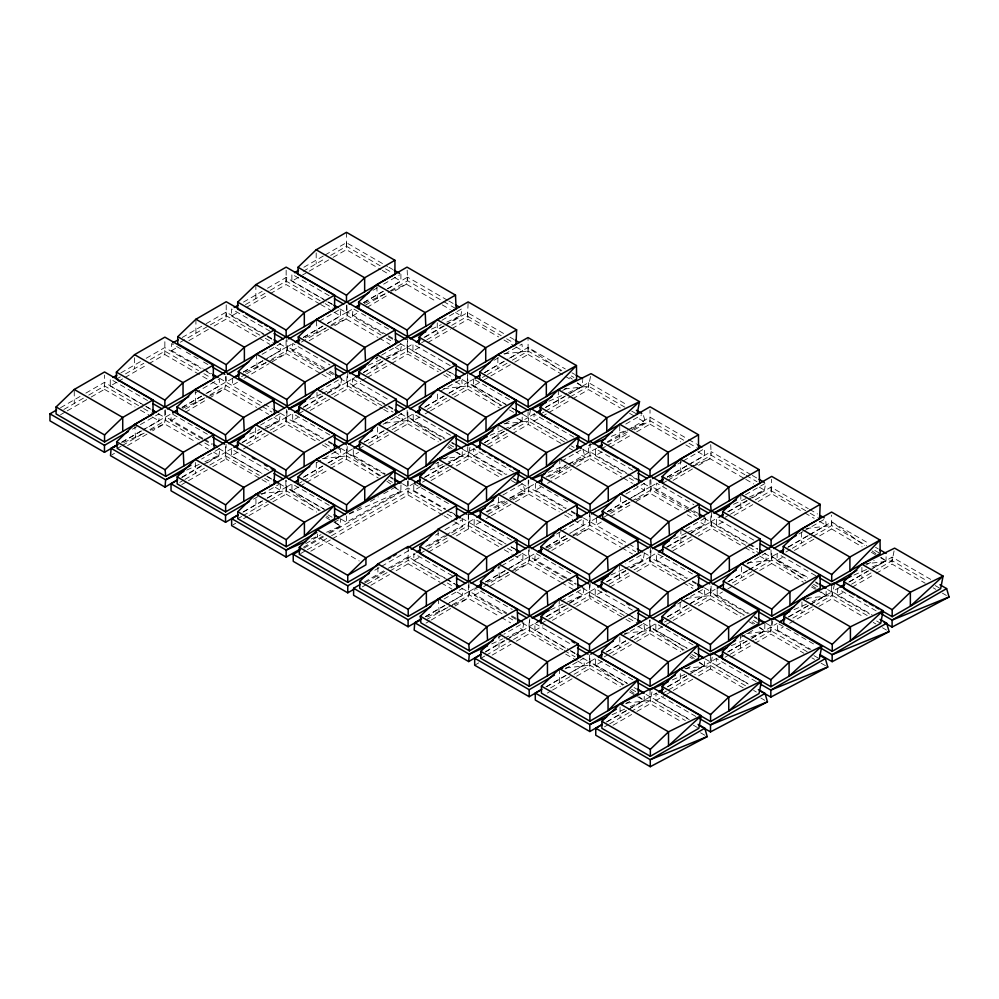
<?xml version="1.0" encoding="UTF-8"?>
<svg xmlns="http://www.w3.org/2000/svg" width="999" height="999" viewBox="0 0 999 999"><rect width="100%" height="100%" fill="white"/><g stroke="black" fill="none" stroke-linecap="round" stroke-linejoin="round"><path stroke-width="0.75" stroke-dasharray="5 3.75" d="M328.596 532.904L340.534 526.098L340.671 518.618M341.159 519.193L346.478 522.265L400.849 491.271L400.999 483.791M446.266 464.922L462.187 455.856L462.337 448.376M506.218 430.319L522.127 421.253L522.277 413.773M570.516 393.231L582.454 386.426L582.567 380.432M628.259 709.602L644.18 700.536L644.33 693.056M688.498 674.824L704.42 665.759L704.532 659.765M751.473 638.486L764.735 630.931L764.884 623.451M810.152 604.582L826.073 595.516L826.223 588.036M870.104 569.979L886.013 560.914L886.138 554.92M209.827 465.034L225.624 455.919L226.111 444.443M270.142 430.207L285.951 421.091L286.438 409.615M331.481 394.805L347.277 385.676L347.827 372.764M392.744 359.428L407.23 351.061L407.829 336.725M451.748 325.362L467.544 316.246L468.156 301.898M513.474 639.472L529.27 630.344L529.757 618.881M573.713 604.695L589.51 595.579L590.059 582.667M634.028 569.867L649.837 560.751L650.436 546.403M695.366 534.465L711.163 525.337L711.775 511.001M755.306 499.85L771.116 490.734L771.59 479.258M202.747 439.26L170.829 420.829L171.316 414.96M225.836 446.428L225.349 452.31L231.93 448.426M232.779 378.072L232.168 385.414L237.425 382.317M280.045 413.062L286.688 416.895L287.175 411.026M333.329 374.613L292.108 350.811L292.719 343.469L329.945 364.96M339.985 378.446L346.628 382.292L347.24 374.95M383.017 333.641L352.435 315.984L353.034 308.641L390.272 330.132M400.299 343.619L406.955 347.465L407.555 340.122M515.621 619.118L474.4 595.317L475 587.974L512.237 609.465M522.265 622.951L528.921 626.798L529.52 619.455M565.297 578.146L534.715 560.489L535.327 553.146L572.552 574.637M589.847 584.627L589.235 591.97L597.127 587.312M596.653 517.732L596.053 525.074L601.311 521.977M643.93 552.722L650.574 556.555L651.173 549.213M689.235 509.665L655.993 490.472L656.605 483.129L693.83 504.62M703.87 518.106L710.514 521.953L711.126 514.61M202.872 438.336L165.634 416.833L164.423 423.826L152.585 430.819M324.525 368.094L287.3 346.603L286.089 353.596L270.304 362.912M387.125 335.027L347.24 311.988L346.029 318.981L330.244 328.296M447.452 300.2L407.555 277.16L406.343 284.153L390.572 293.469M506.518 612.774L469.293 591.271L468.069 598.264L454.92 606.031M566.758 577.996L529.52 556.493L528.309 563.486L515.159 571.253M688.411 507.754L651.173 486.263L649.962 493.256L634.19 502.572M751.011 474.687L711.126 451.648L709.914 458.641L698.076 465.634M705.706 517.732L704.482 524.725L688.711 534.04M469.967 447.277L468.356 455.681L449.925 466.321M530.457 409.877L528.296 421.066L513.811 429.433M590.509 376.448L588.623 386.238L571.503 396.128M651.96 691.957L650.349 700.349L631.917 711.001M712.2 657.18L710.589 665.571L694.78 674.7M772.789 620.953L770.903 630.744L755.107 639.872M834.402 584.14L832.242 595.342L816.445 604.457M894.068 550.936L892.182 560.726L876.385 569.855M111.826 454.882L114.46 453.334M127.61 445.566L147.328 433.916M170.829 420.829L177.41 416.945M185.302 412.287L207.655 399.101M208.966 398.314L224.75 388.998L225.961 382.005L206.019 393.519M244.006 378.434L268.993 363.686M292.108 350.811L298.689 346.928M309.203 340.721L328.933 329.071M352.435 315.984L359.003 312.1M366.895 307.442L389.248 294.255M182.13 477.047L201.848 465.397M203.172 464.622L218.943 455.307L220.155 448.314L201.536 459.065M242.445 442.22L262.175 430.569M263.486 429.795L279.27 420.479L280.482 413.486L260.539 425M286.688 416.895L293.269 413.012M303.783 406.805L322.19 395.941M327.447 392.832L340.609 385.065L341.82 378.072L319.205 391.121M346.628 382.292L354.52 377.634M363.723 372.202L383.454 360.552M384.765 359.777L400.549 350.462L401.76 343.469L379.158 356.518M406.955 347.465L413.524 343.581M424.051 337.375L443.768 325.724M445.092 324.95L460.864 315.634L462.075 308.641L439.473 321.69M425.999 623.114L429.945 620.779M431.256 620.004L453.608 606.805M474.4 595.317L482.28 590.659M490.172 586.001L513.848 572.027M534.715 560.489L541.296 556.605M551.81 550.399L570.217 539.535M576.798 535.651L588.636 528.658L589.847 521.665L569.892 533.191M610.514 516.545L632.866 503.346M655.993 490.472L663.885 485.814M673.089 480.382L692.819 468.731M485.776 651.485L504.183 640.609M509.44 637.512L522.602 629.745L523.813 622.752L503.858 634.265M528.921 626.798L536.813 622.14M546.016 616.708L564.423 605.831M569.68 602.734L582.829 594.967L584.04 587.974L561.438 601.023M606.331 581.88L628.683 568.681M630.007 567.907L643.156 560.139L644.367 553.146L625.749 563.898M650.574 556.555L657.142 552.672M666.358 547.24L687.399 534.827M710.514 521.953L718.406 517.295M727.609 511.863L747.339 500.212M748.651 499.438L764.435 490.122L765.646 483.129L743.031 496.178M60.589 407.692L80.532 396.178M85.852 393.107L104.47 382.367L144.368 405.394M120.904 372.877L140.859 361.351M146.179 358.279L164.798 347.54L200.699 368.269M182.243 337.462L204.857 324.413M206.181 323.639L226.124 312.125L266.021 335.152M243.519 302.085L262.138 291.333M267.457 288.261L286.076 277.522L323.301 299.013M303.846 267.257L323.788 255.744M325.112 254.97L346.391 242.695L387.612 266.496M63.874 409.453L83.479 398.139M88.749 395.092L104.545 385.964L142.245 407.729M116.408 379.121L120.305 376.873M125.499 373.876L143.806 363.311M150.387 359.503L164.872 351.149L198.526 370.579M180.344 342.207L209.091 325.612M210.402 324.85L226.211 315.734L259.865 335.164M245.479 304.608L269.031 291.009M270.342 290.247L286.151 281.119L323.838 302.884M303.197 271.278L325.399 258.466M330.669 255.419L346.478 246.303L380.132 265.722M60.589 414.697L65.909 411.625M67.233 410.851L89.848 397.802M91.171 397.04L104.47 389.36L104.545 375.087M147.502 400.512L110.277 379.008L110.277 386.014L116.92 382.167M118.257 381.406L123.564 378.334M124.9 377.56L147.502 364.51M148.839 363.748L164.798 354.533L164.872 340.259M180.919 348.976L171.603 343.606L171.603 350.599L176.923 347.527M188.898 340.622L208.841 329.096M214.161 326.024L226.124 319.118L258.042 337.55M270.117 331.256L231.556 308.991L231.556 315.984L238.199 312.15M246.179 307.542L268.781 294.493M270.117 293.718L286.076 284.515L319.318 303.708M329.108 295.667L291.87 274.163L291.87 281.169L301.186 275.786M302.51 275.025L307.829 271.953M309.153 271.179L331.768 258.129M333.092 257.367L346.391 249.688L380.969 269.643M132.392 429.195L139.048 425.362M140.372 424.587L158.991 413.836L158.991 420.829L143.032 430.045M195.379 392.832L219.318 379.008L219.318 386.014L203.359 395.217M262.038 354.345L280.644 343.606L280.644 350.599L264.685 359.815M319.318 321.278L340.597 308.991L340.597 315.984L327.297 323.664M372.989 290.284L378.309 287.225M383.628 284.153L399.588 274.937M121.753 442.17L141.696 430.656M143.032 429.882L165.634 416.833M182.08 407.342L204.683 394.293M243.406 371.928L266.021 358.878M267.345 358.117L287.3 346.603M303.359 337.325L325.961 324.275M327.285 323.501L347.24 311.988M363.673 302.497L386.288 289.448M387.612 288.674L407.555 277.16M121.753 442.332L141.708 430.819M158.142 413.648L164.798 417.482L171.441 413.648M182.08 407.505L202.023 395.991M232.779 378.234L226.124 382.08L226.124 376.473M243.419 372.09L263.361 360.577M279.42 343.631L286.076 347.465L294.043 342.857M303.359 337.487L325.961 324.438M339.747 308.803L346.391 312.637L353.047 308.803M363.673 302.66L386.288 289.61M387.612 288.836L400.911 281.169L400.911 274.163M117.258 448.426L121.154 446.178M122.452 445.429L144.643 432.604M149.912 429.57L165.722 420.442L199.375 439.872M185.364 409.103L204.97 397.777M210.24 394.742L226.036 385.614L261.039 405.819M241.508 376.685L245.404 374.438M246.703 373.688L266.308 362.375M271.566 359.328L287.375 350.199L321.029 369.63M301.448 342.083L326.248 327.759M331.518 324.725L347.315 315.597L380.969 335.027M365.671 305.007L385.252 293.694M390.522 290.659L407.642 280.769L456.106 308.753M375.162 358.816L377.822 357.28M181.668 477.647L201.611 466.121M206.93 463.049L225.549 452.31L226.149 458.953L260.727 478.908M241.983 442.819L261.938 431.293M267.245 428.234L285.864 417.482L323.102 438.973M303.321 407.405L325.924 394.355M327.26 393.581L347.202 382.068L387.1 405.094M387.2 405.894L352.622 385.939L352.622 378.933L355.282 377.397M363.261 372.802L384.54 360.514M385.864 359.74L407.142 347.465L444.38 368.956M424.912 337.2L444.867 325.686M446.191 324.912L467.47 312.637L504.707 334.128M179.758 482.392L183.654 480.144M184.952 479.395L204.558 468.081M246.566 443.818L264.872 433.254M298.813 413.661L330.157 395.554M366.546 374.55L387.475 362.475M421.678 342.719L425.574 340.472M426.873 339.722L446.478 328.409M181.781 484.565L187.163 481.468M188.499 480.681L207.33 469.817M212.712 466.708L226.149 458.953M268.581 470.454L231.343 448.951L231.343 455.956L238.074 452.072M243.444 448.963L247.477 446.64M248.826 445.866L271.678 432.667M273.027 431.893L286.476 424.125L317.058 441.783M329.92 435.04L292.682 413.549L292.682 420.542L298.064 417.432M310.165 410.452L333.017 397.252M334.365 396.478L347.814 388.711L382.38 408.678M352.622 385.939L360.689 381.281M362.038 380.494L366.071 378.171M367.42 377.397L390.272 364.198M391.62 363.424L407.754 354.108L438.336 371.765M450.187 365.609L412.949 344.106L412.949 351.111L419.667 347.227M427.734 342.57L450.599 329.37M451.935 328.596L468.069 319.28L498.663 336.938M253.471 499.138L260.115 495.304M261.451 494.53L278.733 484.552M316.458 462.774L340.384 448.951L340.996 455.606L327.547 463.361M383.104 424.288L401.723 413.549L402.335 420.192L388.886 427.959M440.384 391.221L460.339 379.707M494.068 360.239L499.388 357.167M504.707 354.096L521.99 344.106L522.589 350.761L509.153 358.516M243.606 511.7L262.225 500.961M267.545 497.889L286.151 487.137L324.725 509.403M303.921 476.873L322.54 466.133M327.859 463.061L346.478 452.31L385.04 474.575M363.936 442.232L407.817 416.895L445.042 438.399M425.199 406.855L443.818 396.103M449.138 393.044L467.757 382.292L506.318 404.558M484.19 372.802L508.129 358.978M509.465 358.216L528.071 347.465L565.309 368.956M243.019 512.162L265.884 498.963M267.233 498.189L280.669 490.434L280.07 483.778M279.221 483.591L285.864 487.425L292.595 483.553M303.346 477.335L326.198 464.135M340.559 448.176L347.202 452.023L352.585 448.913M364.685 441.92L387.537 428.733M400.499 413.574L407.142 417.407L413.873 413.524M424.625 407.317L447.477 394.118M448.826 393.344L462.275 385.589L461.788 380.269M462.15 379.508L467.47 382.58L472.852 379.483M484.952 372.49L507.804 359.29M237.774 518.718L241.671 516.471M242.969 515.721L269.118 500.624M270.429 499.862L286.238 490.746L321.241 510.951M298.089 483.891L301.985 481.643M303.284 480.894L325.487 468.081M330.756 465.034L346.553 455.919L381.556 476.123M359.428 448.489L363.324 446.241M368.519 443.244L390.771 430.394M392.095 429.632L407.892 420.504L441.546 439.935M427.16 409.378L446.765 398.064M452.035 395.017L467.832 385.901L502.834 406.106M482.292 377.547L486.188 375.299M487.487 374.55L507.08 363.236M512.35 360.189L528.159 351.074L561.813 370.504M232.967 524.837L235.627 523.301M243.606 518.693L247.59 516.396M248.926 515.621L271.528 502.572M272.852 501.81L286.151 494.13L286.151 487.137L319.031 510.689M329.195 505.282L291.958 483.791L291.958 490.784L298.601 486.938M299.937 486.176L305.257 483.104M306.581 482.342L329.195 469.28M330.519 468.519L346.478 459.303L346.478 452.31L379.358 475.861M353.296 449.775L353.296 455.369L358.616 452.297M369.243 446.153L389.198 434.64M394.518 431.568L407.817 423.888L407.817 416.895L440.684 440.459M450.474 435.264L413.236 413.773L413.236 420.766L419.88 416.92M425.199 413.848L429.195 411.551M430.519 410.776L453.134 397.727M454.458 396.965L467.757 389.285L467.757 382.292L500.636 405.844M473.551 378.946L473.551 385.939L482.867 380.557M484.19 379.795L489.51 376.723M490.846 375.961L513.449 362.899M514.785 362.137L528.071 354.458L528.071 347.465L560.951 371.016M334.028 522.452L339.348 519.38M361.101 506.818L346.478 515.259L346.478 522.265M370.417 501.448L378.396 496.84M383.716 493.768L395.679 486.863M435.739 463.736L438.399 462.2M443.718 459.128L449.038 456.056M504.994 423.751L510.314 420.679M562.649 390.459L566.645 388.149M305.781 543.606L317.47 536.863L359.203 560.951M424.4 477.41L444.343 465.884M445.666 465.122L468.281 452.072L506.843 474.338M484.34 442.794L504.283 431.281M509.602 428.209L528.221 417.457L528.221 424.45L561.326 443.568M545.991 407.205L565.933 395.691M567.27 394.917L588.548 382.629L627.11 404.895M304.046 548.101L324.313 536.401M329.72 533.291L408.079 488.036L445.317 509.54M422.49 482.155L448.601 467.082M487.624 444.555L507.23 433.229M540.159 414.223L544.055 411.975M545.354 411.226L570.192 396.89M300.637 553.571L306.006 550.474M307.355 549.7L330.182 536.513M331.531 535.739L408.079 491.545L441.733 510.976M413.761 484.94L413.761 490.546L423.064 485.164M431.044 480.556L450.986 469.043M456.306 465.971L468.281 459.065L501.386 478.171M513.598 471.965L473.701 448.938L473.701 455.931L480.344 452.097M488.324 447.49L510.939 434.44M512.262 433.666L528.221 424.45M573.913 437.137L534.028 414.11L534.028 421.103L540.671 417.27M541.995 416.496L547.315 413.424M548.651 412.662L571.253 399.612M572.589 398.838L588.548 389.635L620.329 407.979M310.801 551.198L331.069 539.497M332.417 538.723L408.079 495.042L442.657 514.997M502.847 495.067L522.802 483.541L525.224 491.945L485.901 512.712M561.463 461.226L581.418 449.7M596.678 448.289L588.548 452.584L588.548 445.591L591.208 444.056M625.774 424.088L641.733 414.885M374.775 570.217L380.182 567.107M381.531 566.321L409.902 549.937M435.576 535.127L438.286 533.566M445.042 529.657L462.599 519.517L462.599 526.51L427.472 546.79M364.235 582.13L386.838 569.08M388.174 568.319L408.116 556.805L445.354 578.296M425.799 546.59L444.418 535.839M445.754 535.077L475.062 518.431M486.126 511.763L504.745 501.011M510.064 497.939L528.683 487.2L565.909 508.691M546.128 477.122L590.009 451.785L627.247 473.276M607.404 441.745L626.023 430.994M627.347 430.232L649.949 417.182L687.187 438.673M365.322 582.679L385.589 570.978M390.996 567.857L415.309 553.821M362.337 586.888L366.233 584.64M367.52 583.891L388.449 571.815M389.76 571.053L408.204 560.402L441.858 579.832M419.967 553.608L451.311 535.514M452.634 534.752L468.431 525.624L502.085 545.054M488.086 514.285L507.692 502.972M512.949 499.925L528.758 490.809L566.445 512.562M550.711 478.121L570.342 466.795M571.653 466.034L590.097 455.394L623.751 474.825M601.573 448.763L605.469 446.516M606.768 445.766L628.97 432.954M634.228 429.907L650.037 420.779L683.691 440.209M370.891 585.289L389.498 574.537M396.153 570.704L408.116 563.798L408.204 546.416M452.397 575.761L413.836 553.496L413.836 560.501L420.479 556.655M428.459 552.047L451.073 538.998M456.393 535.926L468.356 529.02L498.938 546.678M511.388 540.172L474.163 518.668L474.163 525.674L480.806 521.828M486.126 518.756L490.109 516.458M491.446 515.684L514.048 502.634M515.384 501.873L528.683 494.193L528.758 479.92M535.489 483.266L535.489 490.259L540.809 487.187M547.464 483.354L571.391 469.53M576.71 466.458L590.009 458.778L590.097 442.957M632.667 470.154L595.429 448.651L595.429 455.644L602.085 451.81M610.064 447.202L631.343 434.915M636.663 431.855L649.949 424.175L650.037 409.902M444.018 599.025L462.637 588.274L462.637 595.267L446.678 604.482M497.614 568.081L500.274 566.558M501.598 565.784L522.877 553.496L522.877 560.501L506.918 569.705M556.605 534.028L560.589 531.73M561.925 530.956L583.204 518.668L583.204 525.674L569.905 533.341M625.911 494.006L644.53 483.266L644.53 490.259L628.571 499.475M677.884 464.011L681.867 461.7M683.204 460.939L704.482 448.651L704.482 455.644L691.183 463.324M425.399 616.608L448.014 603.558M449.338 602.784L469.293 591.271M485.639 581.83L508.241 568.781M509.577 568.006L529.52 556.493M545.966 547.002L568.568 533.953M607.292 511.588L629.907 498.538M631.231 497.777L651.173 486.263M667.245 476.985L687.187 465.472M688.511 464.697L711.126 451.648M425.412 616.77L445.354 605.257M461.713 588.136L468.356 591.97L475 588.136M485.639 581.992L505.594 570.479M522.027 553.309L528.683 557.142L535.327 553.309M545.966 547.165L568.568 534.115M596.665 517.894L590.009 521.74L590.009 514.735M607.305 511.75L627.247 500.237M643.306 483.291L649.949 487.125L657.929 482.517M667.245 477.147L689.847 464.098M426.098 619.867L450.924 605.519M452.247 604.77L469.368 594.88L503.021 614.31M483.741 586.588L508.528 572.265M513.798 569.23L529.607 560.102L563.261 579.532M547.952 549.512L567.532 538.199M572.802 535.164L589.922 525.274L623.576 544.705M604.095 517.095L609.29 514.098M610.589 513.349L630.182 502.035M631.505 501.273L651.261 489.86L684.914 509.29M662.737 483.241L666.633 480.994M667.931 480.244L694.08 465.147M695.404 464.385L711.201 455.257L744.854 474.687M498.538 637.337L502.534 635.039M685.751 529.245L704.37 518.506M485.314 652.072L505.257 640.559M506.593 639.797L529.195 626.748L569.093 649.775M565.496 648.101L534.915 630.444L534.915 623.438L537.574 621.902M546.878 616.533L568.156 604.245M569.48 603.483L589.435 591.97L590.034 598.613L624.612 618.568M607.205 581.705L625.811 570.953M631.131 567.894L649.75 557.142L686.987 578.633M667.207 547.065L688.486 534.777M689.809 534.015L711.088 521.728L748.326 543.231M728.483 511.688L747.09 500.936M752.409 497.864L771.028 487.125L808.266 508.616M480.806 658.329L484.702 656.081M486.001 655.332L512.15 640.234M541.046 623.551L568.443 607.742M609.153 584.228L628.758 572.914M671.79 548.064L694.043 535.214M725.249 517.207L729.133 514.96M730.431 514.21L750.037 502.897M474.675 665.222L478.708 662.886M492.157 655.119L510.976 644.255M516.358 641.146L529.807 633.391L560.389 651.048M534.915 630.444L542.981 625.786M552.385 620.342L575.249 607.155M576.585 606.381L590.034 598.613M632.467 610.114L595.229 588.623L595.229 595.616L601.96 591.733M610.027 587.075L631.53 574.65M636.912 571.553L650.361 563.786L682.28 582.205M692.469 573.938L656.568 553.209L656.568 560.202L663.286 556.318M672.702 550.886L692.869 539.248M698.251 536.138L711.688 528.371L743.606 546.803M753.745 540.097L716.508 518.593L716.508 525.599L724.575 520.941M733.99 515.496L752.809 504.632M758.191 501.523L771.64 493.768L803.546 512.187M565.097 668.968L583.716 658.216L584.328 664.859L568.181 674.175M622.677 635.726L643.955 623.438L644.555 630.094L631.118 637.849M677.684 603.97L681.668 601.673M682.991 600.899L704.27 588.623L704.882 595.267L688.748 604.582M746.99 563.948L765.609 553.209L766.221 559.852L748.738 569.942M798.95 533.953L802.946 531.655M804.27 530.881L824.225 519.368M545.929 686.912L569.855 673.089M571.191 672.327L589.81 661.575L627.035 683.066M606.156 652.135L628.758 639.085M630.094 638.311L650.037 626.798L687.275 648.289M667.807 616.533L689.085 604.258M690.421 603.483L710.364 591.97L747.602 613.461M727.809 581.893L747.764 570.379M749.088 569.605L771.703 556.555L808.928 578.059M787.761 547.29L807.704 535.764M809.04 535.002L831.643 521.953L868.88 543.444M546.678 686.6L566.845 674.962M582.779 658.079L589.435 661.912L596.153 658.029M606.905 651.823L625.736 640.958M643.106 623.251L649.75 627.085L656.48 623.214M667.232 616.995L687.399 605.357M704.445 587.837L711.088 591.683L715.122 589.348M728.571 581.593L747.389 570.716M764.385 553.234L771.028 557.067L777.759 553.184M788.511 546.977L808.678 535.339M810.027 534.552L826.161 525.249L825.549 518.593M550.511 687.911L572.764 675.062M574.075 674.3L589.885 665.184L624.887 685.389M604.258 656.88L608.154 654.632M609.44 653.883L633.004 640.284M634.315 639.522L650.124 630.406L685.127 650.611M664.572 622.052L668.468 619.805M669.767 619.055L689.372 607.742M694.642 604.695L710.439 595.579L745.441 615.784M732.404 582.904L752.022 571.565M753.346 570.804L771.777 560.164L805.431 579.595M785.851 552.035L791.046 549.038M792.344 548.289L811.962 536.962M813.286 536.201L831.717 525.561L866.72 545.766M547.252 693.131L551.236 690.833M552.572 690.059L575.174 677.01M576.51 676.248L589.81 668.568L589.81 661.575L622.677 685.127M632.754 679.77L595.516 658.279L595.516 665.272L602.172 661.425M612.812 655.294L631.418 644.542M636.738 641.47L650.037 633.791L650.037 626.798L682.916 650.349M693.081 644.942L655.844 623.451L655.844 630.444L665.147 625.062M666.483 624.3L671.803 621.228M673.126 620.466L691.745 609.715M698.388 605.869L710.364 598.963L710.364 591.97L743.244 615.521M717.182 589.435L717.182 595.029L722.502 591.957M727.809 588.886L733.129 585.814M734.465 585.052L754.407 573.538M759.727 570.466L771.703 563.548L771.703 556.555L805.843 581.018M815.684 575.686L777.122 553.434L777.122 560.427L783.765 556.58M794.405 550.437L814.347 538.923M819.667 535.851L831.643 528.946L831.643 521.953L864.522 545.504M625.711 703.796L629.695 701.498M685.938 669.018L691.258 665.946M740.946 637.262L752.921 630.357M806.268 599.55L808.928 598.014M866.22 564.947L874.187 560.339M606.393 722.077L628.995 709.028M630.319 708.254L650.274 696.74L688.835 719.005M667.956 686.538L686.575 675.786M691.895 672.714L710.501 661.962L710.501 668.955L743.618 688.074M728.271 651.71L746.89 640.958M752.21 637.886L770.828 627.135L809.39 649.4M788.286 617.07L809.552 604.782M810.888 604.008L832.167 591.733L872.052 614.76M849.55 581.693L868.168 570.941M873.488 567.869L892.107 557.117L930.668 579.383M604.482 726.835L608.379 724.587M609.677 723.838L630.594 711.75M662.125 693.556L667.32 690.559M668.618 689.809L689.51 677.734M725.037 657.23L728.933 654.982M730.232 654.233L753.783 640.634M792.869 618.069L815.122 605.219M851.51 584.215L871.116 572.889M613.036 725.237L631.655 714.485M636.975 711.413L650.274 703.733L682.055 722.09M695.878 716.47L655.981 693.443L655.981 700.436L665.297 695.067M666.62 694.293L671.94 691.221M673.276 690.459L693.219 678.945M698.538 675.873L710.501 668.955M756.206 681.655L716.308 658.616L716.308 665.609L722.951 661.775M730.931 657.167L753.546 644.118M754.869 643.344L770.828 634.14L803.933 653.246M813.548 643.93L777.647 623.201L777.647 630.207L782.966 627.135M789.61 623.289L813.548 609.477M818.868 606.405L832.167 598.726L863.948 617.07M876.148 610.864L837.587 588.598L837.587 595.591L844.23 591.758M852.209 587.15L874.824 574.1M876.148 573.326L892.107 564.11L925.211 583.229M534.702 413.636L528.071 417.407L528.071 411.813M545.317 407.592L565.209 396.253M462.437 449.163L467.757 452.235L474.388 448.464M485.002 442.42L504.895 431.081M402.497 483.778L407.817 486.85L413.111 483.828M425.05 477.023L444.942 465.684M303.396 547.265L323.289 535.926M827.647 589.597L831.643 591.895L839.597 587.362M848.875 582.08L868.768 570.741M766.383 623.438L771.703 626.51L776.997 623.488M788.935 616.683L808.828 605.344M716.995 658.141L710.364 661.925L710.364 656.318M727.609 652.097L750.149 639.248M646.053 694.442L650.037 696.74L656.668 692.969M667.282 686.925L687.175 675.586M607.042 721.703L626.935 710.364M607.529 442.557L630.569 430.382M631.93 429.67L645.491 422.502L643.069 414.11M521.578 483.566L528.221 487.412L536.351 483.116M548.563 476.673L567.544 466.645M572.964 463.773L585.164 457.33L582.742 448.938M364.26 303.484L389.51 291.895M390.921 291.246L406.343 284.153L436.938 301.81M305.344 337.662L329.195 326.71M330.594 326.074L346.029 318.981L377.934 337.412M245.404 372.277L286.089 353.596L320.654 373.551M182.667 408.329L207.917 396.74M209.315 396.091L224.75 388.998L256.668 407.43M123.739 442.52L144.78 432.854M150.399 430.269L164.423 423.826L196.341 442.257M431.406 329.171L441.233 324.65M446.84 322.078L460.864 315.634L455.544 312.562M368.281 365.284L380.906 359.478M386.513 356.905L400.549 350.462L395.229 347.39M309.74 399.238L320.966 394.093M322.365 393.444L340.609 385.065L335.289 381.993M249.812 434.016L259.628 429.495M265.235 426.923L279.27 420.479L273.951 417.407M186.676 470.129L199.3 464.323M204.92 461.75L218.943 455.307L213.624 452.235M669.23 477.335L691.67 467.02M693.081 466.371L709.914 458.641L744.48 478.608M609.29 511.938L630.332 502.272M635.938 499.7L649.962 493.256L681.88 511.675M546.54 547.989L567.594 538.324M573.201 535.751L588.636 528.658L620.541 547.09M487.624 582.18L528.309 563.486L560.227 581.918M427.397 616.945L452.647 605.357M454.046 604.707L468.069 598.264L499.987 616.695M733.566 504.295L764.435 490.122L759.115 487.05M673.626 538.898L686.251 533.104M687.649 532.467L704.482 524.725L697.839 520.891M610.889 574.962L623.513 569.155M624.912 568.518L643.156 560.139L637.837 557.067M550.561 609.79L565.996 602.697M567.395 602.06L582.829 594.967L574.85 590.359M491.733 643.918L502.959 638.761M504.358 638.124L522.602 629.745L517.282 626.673M548.988 401.186L567.12 393.194M568.506 392.57L582.454 386.426L577.397 382.804M490.059 435.402L502.609 429.857M504.008 429.245L522.127 421.253L517.07 417.619M430.119 470.005L442.669 464.473M448.239 462.013L462.187 455.856L457.13 452.235M349.263 514.035L400.849 491.271L391.995 484.927M311.251 539.01L321.016 534.715M326.586 532.242L340.534 526.098L334.203 521.565M853.945 575.062L866.495 569.53M872.077 567.057L886.013 560.914L880.956 557.292M794.005 609.665L806.555 604.133M812.125 601.673L826.073 595.516L821.016 591.895M731.28 645.691L745.217 639.547M750.798 637.087L764.735 630.931L759.677 627.31M672.352 679.907L684.889 674.375M690.471 671.902L704.42 665.759L699.362 662.137M612.112 714.685L624.662 709.14M630.232 706.68L644.18 700.536L639.123 696.902M588.548 445.591L591.396 444.43M611.326 436.351L625.561 430.581M631.256 428.271L645.491 422.502L636.213 417.157M548.151 472.34L566.658 464.835M568.081 464.26L585.164 457.33L575.899 451.985M489.635 506.368L503.871 500.599M509.565 498.289L525.224 491.945L517.282 487.35M503.921 353.871L528.159 351.074L528.009 337.562M443.606 388.698L467.832 385.901L467.682 372.39M564.385 389.036L588.623 386.238L624.974 407.23M385.177 423.126L407.892 420.504L407.779 410.002M504.07 423.863L528.296 421.066L564.647 442.058M322.327 458.716L346.553 455.919L346.416 442.42M441.096 458.828L468.356 455.681L503.359 475.886M260.489 493.718L286.238 490.746L286.126 480.244M805.968 528.533L831.717 525.561L831.605 515.059M747.539 562.961L771.777 560.164L771.665 549.662M863.411 564.048L892.182 560.726L927.184 580.931M686.213 598.376L710.439 595.579L710.326 585.077M806.493 598.314L832.242 595.342L867.244 615.546M624.375 633.378L650.124 630.406L650.012 619.904M746.678 633.541L770.903 630.744L807.254 651.735M565.659 667.981L589.885 665.184L589.785 656.181M684.839 668.543L710.589 665.571L745.591 685.776M626.123 703.146L650.349 700.349L685.351 720.554M752.347 475.449L757.667 478.521M448.788 300.961L454.095 304.033M688.523 439.448L696.503 444.043M809.59 509.39L817.569 513.986M875.524 547.29L878.183 548.826M388.948 267.257L392.932 269.555M571.965 372.802L574.625 374.338M510.014 337.2L514.01 339.51M746.203 475.462L756.967 481.68M874.799 550.424L880.181 553.533M689.073 443.319L698.501 448.763M771.116 490.734L808.803 512.487M810.152 513.261L819.567 518.706M935.264 585.601L940.646 588.711M385.514 268.831L392.245 272.727M467.544 316.246L501.198 335.676M506.593 338.786L513.324 342.669M571.241 375.936L573.926 377.497M631.705 411.113L637.087 414.223M804.882 512.962L814.185 518.331M819.505 521.403L826.161 525.249M649.949 424.175L680.544 441.833M685.863 444.905L692.507 448.738M697.826 451.81L704.482 455.644M745.816 479.37L753.795 483.978M503.983 340.01L514.61 346.154M515.946 346.915L522.589 350.761M933.153 587.812L935.813 589.348M942.432 593.169L946.403 595.466M382.292 270.417L388.948 274.25M394.268 277.322L400.911 281.169M442.257 304.882L450.224 309.49M629.595 413.336L634.889 416.383M474.887 379.707L510.789 400.437M693.731 510.826L697.727 513.124M628.571 474.05L636.55 478.658M749.65 543.993L757.629 548.601M815.584 581.893L818.243 583.428M388.461 335.789L393.781 338.861M595.429 455.644L636.663 479.445M690.571 510.439L698.551 515.034M716.508 525.599L747.09 543.256M748.426 544.018L757.729 549.388M777.122 560.427L807.704 578.084M815.684 582.692L818.343 584.228M837.587 595.591L869.505 614.023M328.621 302.085L332.617 304.383M449.7 372.028L453.683 374.325M511.638 407.629L514.298 409.165M291.87 281.169L326.448 301.124M327.772 301.885L331.768 304.195M388.336 336.713L393.656 339.785M473.551 385.939L505.469 404.358M512.125 408.204L514.785 409.74M522.764 414.348L566.783 439.722M412.949 351.111L444.867 369.53M446.191 370.304L452.834 374.138M534.028 421.103L567.27 440.297M583.229 449.513L588.548 452.584M686.263 510.077L697.027 516.296M813.511 584.265L817.544 586.588M629.133 477.934L635.864 481.818M711.163 525.337L759.627 553.321M876.672 620.978L880.706 623.314M386.351 338.137L393.082 342.02M509.565 409.99L513.611 412.325M325.187 303.659L334.615 309.103M407.23 351.061L440.884 370.492M446.266 373.601L452.997 377.497M571.378 445.941L574.075 447.49M744.942 547.564L754.245 552.947M759.565 556.018L766.221 559.852M590.009 458.778L621.927 477.21M623.251 477.972L632.567 483.354M633.89 484.115L644.53 490.259M687.2 514.747L696.515 520.129M873.213 622.427L875.861 623.95M882.492 627.772L886.463 630.069M443.656 374.837L454.295 380.981M455.619 381.743L462.275 385.589M320.642 304.47L332.617 311.388M333.941 312.15L340.597 315.984M379.27 338.174L389.91 344.318M569.268 448.151L574.575 451.211M539.485 485.564L558.104 496.316M563.411 499.388L570.067 503.221M352.622 378.933L389.86 400.437M329.845 371.166L333.841 373.464M535.489 490.259L566.071 507.917M571.391 510.988L575.387 513.286M583.366 517.894L635.951 548.114M656.568 560.202L687.15 577.859M692.469 580.931L696.465 583.229M717.182 595.029L749.088 613.461M754.407 616.533L757.067 618.069M777.647 630.207L810.888 649.4M267.345 335.926L272.665 338.998M388.424 405.869L393.743 408.941M451.698 442.232L454.358 443.768M513.486 478.171L516.146 479.707M754.245 617.307L756.905 618.843M571.228 511.763L575.224 514.073M692.307 581.705L696.291 584.015M231.556 315.984L266.121 335.951M267.457 336.713L272.777 339.785M388.524 406.655L393.843 409.727M413.236 420.766L445.154 439.185M451.798 443.032L454.458 444.567M473.701 455.931L505.619 474.363M513.598 478.971L516.258 480.507M326.411 372.739L333.142 376.635M624.924 545.479L635.689 551.698M265.247 338.274L274.675 343.706M347.277 385.676L382.28 405.881M383.628 406.655L393.057 412.1M449.625 444.592L453.658 446.928M511.438 480.544L516.82 483.653M753.521 620.441L758.903 623.551M567.794 513.349L574.525 517.232M649.837 560.751L687.524 582.504M688.873 583.291L695.604 587.175M813.985 655.619L819.367 658.728M383.716 409.44L390.359 413.286M395.679 416.346L402.335 420.192M683.603 582.979L692.906 588.349M698.226 591.42L704.882 595.267M259.378 338.311L270.005 344.455M275.324 347.527L280.644 350.599M321.99 374.325L329.97 378.933M621.878 547.852L632.517 553.995M528.683 494.193L559.265 511.85M564.585 514.922L572.564 519.53M573.888 520.292L583.204 525.674M811.875 657.841L814.535 659.365M821.153 663.186L827.771 667.007M186.239 352.048L198.202 358.953M203.521 362.025L208.841 365.097M413.761 483.541L450.986 505.044M568.081 578.758L576.061 583.366M171.603 350.599L202.198 368.256M203.521 369.018L211.501 373.626M219.48 378.234L263.199 403.509M264.523 404.27L272.502 408.878M292.682 420.542L323.264 438.199M328.584 441.271L332.58 443.568M353.296 455.369L385.202 473.801M390.522 476.873L393.181 478.396M693.918 652.135L696.578 653.671M413.761 490.546L445.666 508.966M450.986 512.037L454.982 514.335M461.625 518.181L505.594 543.518M510.914 546.59L514.897 548.888M566.633 578.921L575.936 584.29M582.592 588.124L626.66 613.461M627.996 614.235L635.976 618.843M655.844 630.444L686.425 648.101M694.405 652.709L697.065 654.245M705.044 658.853L749.075 684.228M474.163 525.674L506.068 544.093M511.388 547.165L514.048 548.701M595.229 595.616L629.807 615.571M631.131 616.346L635.127 618.643M716.308 665.609L748.226 684.04M390.359 477.647L393.019 479.183M206.019 371.341L211.338 374.413M328.421 442.045L332.405 444.355M446.64 510.302L454.62 514.91M568.643 582.642L575.374 586.525M262.387 406.605L271.815 412.038M507.48 548.164L514.21 552.06M691.857 654.495L695.891 656.83M589.51 595.579L627.21 617.332M628.546 618.119L637.974 623.551M753.658 690.446L756.355 691.995M388.286 480.007L392.332 482.342M203.908 373.688L210.639 377.572M285.951 421.091L319.605 440.522M324.987 443.631L331.718 447.515M447.115 514.085L456.543 519.517M625.936 619.343L632.592 623.176M637.911 626.248L644.555 630.094M561.55 582.679L573.526 589.597M322.377 444.855L333.017 450.999M334.34 451.76L340.996 455.606M504.258 549.75L512.237 554.358M513.573 555.119L522.877 560.501M760.826 698.014L764.797 700.311M257.992 408.191L268.631 414.335M164.798 354.533L211.338 381.406M212.662 382.167L219.318 386.014M443.981 515.771L453.296 521.141M454.62 521.903L462.599 526.51M172.765 414.248L208.666 434.977M534.915 623.438L572.14 644.942M511.838 615.846L515.834 618.144M204.196 439.098L212.175 443.706M446.678 579.058L454.657 583.666M570.417 650.549L575.736 653.608M595.516 665.272L627.434 683.691M634.078 687.537L636.738 689.073M413.836 560.501L444.418 578.159M445.754 578.921L455.057 584.29M570.816 651.173L576.136 654.233M655.981 700.436L689.235 719.63M145.692 406.168L151.011 409.228M204.083 440.022L212.05 444.63M218.706 448.464L265.434 475.337M266.77 476.111L272.09 479.183M291.958 490.784L323.876 509.203M110.277 386.014L140.859 403.671M146.179 406.743L151.498 409.802M231.343 455.956L261.938 473.613M267.245 476.685L272.565 479.757M508.404 617.419L515.134 621.303M631.618 689.273L635.651 691.608M204.758 442.982L211.488 446.865M447.24 582.941L453.971 586.838M529.27 630.344L562.924 649.775M564.273 650.561L575.049 656.78M693.431 725.224L697.464 727.547M327.972 514.835L332.005 517.17M143.594 408.504L153.009 413.948M225.624 455.919L259.278 475.349M264.66 478.446L271.391 482.342M565.709 654.12L576.348 660.264M577.672 661.026L584.328 664.859M408.116 563.798L440.035 582.217M441.371 582.991L451.998 589.135M457.317 592.207L462.637 595.267M501.323 617.457L510.626 622.839M262.05 479.682L270.03 484.29M275.349 487.362L280.669 490.434M700.599 732.791L707.217 736.613M197.665 443.019L208.304 449.163M104.47 389.36L135.052 407.018M140.372 410.089L151.011 416.233M152.347 416.995L158.991 420.829M831.643 528.946L862.137 546.878M871.428 552.335L875.399 554.67M880.706 557.792L886.013 560.914M528.071 354.458L563.886 375.512M565.209 376.286L570.516 379.408M577.147 383.304L582.454 386.426M771.703 563.548L803.521 582.267M811.488 586.937L815.459 589.285M816.782 590.059L826.073 595.516M467.757 389.285L499.587 407.992M516.82 418.131L522.127 421.253M710.364 598.963L740.871 616.895M748.825 621.578L754.133 624.687M759.427 627.809L764.735 630.931M407.817 423.888L438.311 441.82M447.602 447.277L450.249 448.838M455.556 451.96L462.187 455.856M650.037 633.791L680.544 651.723M689.822 657.18L692.482 658.741M699.113 662.637L704.42 665.759M346.478 459.303L378.309 478.009M394.218 487.375L400.849 491.271M589.81 668.568L620.304 686.5M629.595 691.957L636.226 695.853M637.549 696.64L644.18 700.536M286.151 494.13L316.658 512.062M325.936 517.519L329.92 519.855M335.227 522.976L340.534 526.098M872.102 550.948L875.898 553.658M569.805 377.36L572.34 379.17M812.162 585.551L815.958 588.274M752.097 621.865L754.62 623.676M448.276 445.891L452.072 448.613M690.509 655.794L694.293 658.503M386.938 481.306L390.734 484.016M630.269 690.571L634.065 693.281M326.623 516.133L329.146 517.944M771.028 487.125L771.64 493.768M711.088 521.728L711.688 528.371M649.75 557.142L650.361 563.786M529.195 626.748L529.807 633.391M467.47 312.637L468.069 319.28M407.142 347.465L407.754 354.108M347.202 382.068L347.814 388.711M285.864 417.482L286.476 424.125M710.726 444.642L711.201 455.257M680.307 459.103L680.918 472.739M650.786 479.258L651.261 489.86M620.504 496.74L620.966 507.355M589.323 511.638L589.922 525.274M559.165 532.155L559.64 542.769M528.995 546.465L529.607 560.102M498.701 563.948L499.313 577.584M468.831 582.754L469.368 594.88M438.474 598.726L439.073 612.362M407.167 270.155L407.642 280.769M376.81 286.139L377.347 298.251M346.84 304.982L347.315 315.597M316.483 320.954L317.033 333.079M286.763 336.563L287.375 350.199M256.481 354.046L257.08 367.694M225.637 376.523L226.036 385.614M195.142 389.46L195.754 403.109M165.247 409.827L165.722 420.442M134.828 424.288L135.427 437.924M892.107 557.117L892.107 564.11M861.9 567.332L861.9 578.221M832.167 591.733L832.167 598.726M831.643 586.301L831.643 591.895M801.947 601.947L801.947 612.824M801.435 532.167L801.435 543.044M771.703 619.517L771.703 626.51M771.028 550.074L771.028 557.067M770.828 627.135L770.828 634.14M741.483 566.77L741.483 577.647M740.821 494.23L740.821 508.216M740.621 634.24L740.621 648.239M711.088 586.076L711.088 591.683M680.881 528.833L680.881 542.819M680.294 673.738L680.294 683.066M680.157 602.185L680.157 613.061M650.274 696.74L650.274 703.733M649.949 480.132L649.949 487.125M650.037 689.747L650.037 696.74M649.75 620.092L649.75 627.085M620.067 706.955L620.067 717.831M619.742 425.836L619.742 438.274M619.83 637.012L619.83 647.889M619.542 564.248L619.542 578.234M589.435 654.919L589.435 661.912M588.548 382.629L588.548 389.635M559.802 458.891L559.802 472.877M559.59 668.681L559.59 682.667M559.215 599.075L559.215 613.061M558.329 389.735L558.329 403.733M528.683 550.149L528.683 557.142M528.221 480.419L528.221 487.412M498.988 633.853L498.988 647.839M498.464 497.415L498.464 508.291M498.014 424.563L498.014 438.561M497.864 357.679L497.864 368.556M468.431 513.199L468.431 525.624M468.281 452.072L468.281 459.065M468.281 515.022L468.356 529.02M468.356 584.977L468.356 591.97M467.757 446.64L467.757 452.235M467.47 375.587L467.47 382.58M438.074 462.287L438.074 473.164M438.149 530.681L438.149 543.119M437.55 394.056L437.55 403.384M437.262 322.852L437.262 333.728M408.079 480.656L408.079 495.042M407.817 481.256L407.817 486.85M407.142 410.414L407.142 417.407M377.909 567.007L377.909 577.897M377.597 427.11L377.597 437.987M376.935 354.57L376.935 368.556M347.202 446.416L347.202 452.023M346.478 232.305L346.478 246.303M346.391 242.695L346.391 249.688M346.391 305.644L346.391 312.637M317.47 534.065L317.47 536.863M316.995 392.282L316.995 403.159M316.183 252.909L316.183 263.786M316.271 462.525L316.271 473.401M286.151 270.242L286.151 281.119M286.076 277.522L286.076 284.515M286.076 340.472L286.076 347.465M285.864 480.432L285.864 487.425M255.944 498.901L255.944 508.229M255.856 284.615L255.856 298.614M255.657 427.697L255.657 438.573M226.211 304.845L226.211 315.734M226.124 312.125L226.124 319.118M195.916 319.23L195.916 333.216M195.342 462.525L195.342 473.401M164.798 410.489L164.798 417.482M134.578 357.754L134.578 368.631M74.263 391.021L74.263 403.459"/><path stroke-width="1.5" d="M273.901 399.95L243.606 417.445L225.437 434.927L226.036 441.57L274.5 413.598L273.901 399.95L225.437 371.978L195.142 389.46L176.973 406.955L177.572 413.598L274.7 469.555L274.088 483.891L225.624 511.875L177.16 483.891L177.16 476.898L195.342 459.415L226.236 441.57M237.487 449.063L237.487 442.07L255.657 424.587L286.551 406.743L335.015 434.727L334.415 449.063L285.951 477.047L271.141 468.494M396.353 399.313L395.741 413.661L347.277 441.633L298.813 413.661L298.813 406.655L316.995 389.173L347.889 371.341L396.353 399.313L365.459 417.157L347.277 434.64L347.277 441.633M358.766 377.647L358.766 372.053L376.935 354.57L407.829 336.725L456.293 364.71L455.694 379.046L407.23 407.03L396.453 400.811M419.081 344.218L419.081 337.225L437.262 319.742L468.156 301.898L516.62 329.882L516.008 344.218L467.544 372.202L452.734 363.648M578.346 643.993L577.734 658.329L529.27 686.313L480.806 658.329L480.806 651.336L498.988 633.853L529.882 616.008L578.346 643.993L547.452 661.825L529.27 679.32L529.27 686.313M637.787 539.61L607.492 557.105L589.323 574.587L589.922 581.231L638.386 553.259L637.787 539.61L589.323 511.638L559.028 529.12L540.859 546.615L541.458 553.259L638.573 609.215L637.974 623.551L589.51 651.535L577.397 644.542M601.373 588.723L601.373 581.73L619.542 564.248L650.436 546.403L698.9 574.388L698.301 588.723L649.837 616.708L637.712 609.715M760.239 538.973L759.627 553.321L711.163 581.293L662.699 553.321L662.699 546.316L680.881 528.833L711.775 511.001L760.239 538.973L729.345 556.818L711.163 574.3L711.163 581.293M722.652 517.307L722.652 511.713L740.821 494.23L771.715 476.386L820.179 504.37L819.567 518.706L771.116 546.69L760.339 540.471M117.77 444.468L111.114 448.314L110.514 455.656L165.035 487.137L165.634 479.795L190.909 465.197M421.416 618.905L414.76 622.752L414.16 630.094L468.681 661.575L469.293 654.233L493.219 640.409M516.82 483.653L519.243 471.066L470.779 443.081L438.074 459.178L419.892 476.66L419.892 483.653L516.895 539.622L516.895 553.608L468.431 581.593L421.316 554.383M576.76 449.051L579.183 436.451L530.719 408.479L498.014 424.563L479.832 442.058L479.832 449.051M637.087 414.223L639.51 401.635L591.046 373.651L558.329 389.735L540.159 407.23L540.159 414.223L588.623 442.195L588.623 435.202L606.793 417.719L639.51 401.635L606.793 431.705L606.793 417.719L558.329 389.735M456.206 434.977L426.061 465.971L426.061 451.985L377.597 424.001L359.428 441.496L359.428 448.489L407.892 476.461L456.356 448.489L456.206 434.977L426.061 451.985L407.892 469.468L407.892 476.461M820.092 574.637L789.947 605.631L789.947 591.645L741.483 563.661L723.313 581.156L723.313 588.149L771.777 616.121L820.241 588.149L820.092 574.637L789.947 591.645L771.777 609.128L771.777 616.121M56.081 406.955L74.263 389.473L104.545 371.978L153.009 399.962L153.009 413.948L104.545 441.933L56.081 413.948L56.081 406.955L104.545 434.94L104.545 441.933M116.408 372.127L134.578 354.645L164.872 337.15L213.336 365.135L213.336 379.121L164.872 407.105L116.408 379.121L116.408 372.127L164.872 400.112L164.872 407.105M177.747 336.713L195.916 319.23L226.211 301.735L274.675 329.72L274.675 343.706L226.211 371.69L177.747 343.706L177.747 336.713L226.211 364.697L226.211 371.69M243.069 312.212L237.687 309.103L237.687 302.11L255.856 284.615L286.151 267.133L334.615 295.117L334.615 309.103L286.151 337.088L269.992 327.759M104.545 434.94L122.727 417.445L153.009 399.962M116.646 441.783L134.828 424.288L165.11 406.805L213.574 434.777L214.186 448.426L165.722 476.398L117.258 448.426L116.646 441.783L165.11 469.755L165.722 476.398M298.014 267.282L316.183 249.8L346.478 232.305L394.93 260.289L394.93 274.275L346.478 302.26L298.014 274.275L298.014 267.282L346.478 295.267L346.478 302.26M164.872 400.112L183.042 382.617L213.336 365.135M226.211 364.697L244.38 347.202L274.675 329.72M287.375 406.168L286.763 399.513L304.945 382.03L335.227 364.548L335.839 378.184L287.375 406.168L238.911 378.184L238.299 371.541L256.481 354.046L286.763 336.563L347.315 371.553L395.779 343.581L395.179 329.932L346.715 301.96L316.421 319.443L298.251 336.925L298.851 343.581M286.151 337.088L286.151 330.095L304.32 312.6L334.615 295.117M165.11 469.755L183.279 452.272L213.574 434.777M346.478 295.267L364.647 277.772L394.93 260.289M358.566 302.11L376.748 284.615L407.03 267.133L455.494 295.105L456.106 308.753L407.642 336.725L359.178 308.753L358.566 302.11L407.03 330.082L407.642 336.725M347.315 371.553L346.715 364.91L364.885 347.427L395.179 329.932M225.624 511.875L225.624 504.882L243.793 487.387L274.7 469.555M407.03 330.082L425.212 312.6L455.494 295.105M237.774 511.725L255.944 494.243L286.089 477.235L334.553 505.219L334.702 518.718L286.238 546.703L237.774 518.718L237.774 511.725L286.238 539.71L286.238 546.703M285.951 477.047L285.951 470.054L304.121 452.559L335.015 434.727M298.089 476.898L316.271 459.415L346.416 442.42L394.867 470.392L395.017 483.891L346.553 511.875L298.089 483.891L298.089 476.898L346.553 504.882L346.553 511.875M407.23 407.03L407.23 400.037L425.399 382.542L456.293 364.71M419.368 413.873L419.368 406.88L437.55 389.398L467.682 372.39L516.146 400.374L516.296 413.873L467.832 441.858L407.742 407.005L377.597 424.001L380.631 423.651M286.238 539.71L304.408 522.215L334.553 505.219L304.408 536.213L304.408 522.215L255.944 494.243L258.978 493.893M467.544 372.202L467.544 365.209L485.726 347.714L516.62 329.882M479.695 372.053L497.864 354.57L528.009 337.562L576.473 365.547L576.623 379.046L528.159 407.03L479.695 379.046L479.695 372.053L528.159 400.037L528.159 407.03M378.646 564.497L347.752 582.33L299.3 554.345L299.3 547.352L317.47 529.87L408.079 477.547L456.543 505.531L456.543 519.517M346.553 504.882L364.735 487.387L394.867 470.392L364.735 501.386L364.735 487.387L316.271 459.415M467.832 441.858L467.832 434.865L486.014 417.37L516.146 400.374L486.014 431.368L486.014 417.37L437.55 389.398M528.159 400.037L546.328 382.542L576.473 365.547L546.328 396.541L546.328 382.542L497.864 354.57M359.74 581.393L377.909 563.898L408.204 546.416L456.668 574.4L456.668 588.386L408.204 616.371L359.74 588.386L359.74 581.393L408.204 609.365L408.204 616.371M419.967 553.608L419.967 546.615L438.149 529.133L650.037 406.793L698.501 434.777L698.501 448.763M468.356 511.638L468.356 504.645L486.525 487.15L519.243 471.066L486.525 501.148L486.525 487.15L438.074 459.178L441.096 458.828M480.294 518.781L480.294 511.788L498.464 494.305L546.928 522.277L577.222 504.795L577.222 518.781L528.758 546.765L481.643 519.555M518.881 471.59L528.296 477.023L528.296 470.029L546.478 452.547L579.183 436.451L546.478 466.533L546.478 452.547L498.014 424.563M541.633 476.373L559.802 458.891L608.266 486.875L638.561 469.38L638.561 483.366L590.097 511.351L541.633 483.366L541.633 476.373L590.097 504.358L590.097 511.351M408.204 609.365L426.373 591.883L456.668 574.4M420.292 616.208L438.474 598.726L468.756 581.243L517.22 609.215L517.832 622.864L469.368 650.836L420.904 622.864L420.292 616.208L468.756 644.193L469.368 650.836M601.573 448.763L601.573 441.77L619.742 424.288L668.206 452.26L698.501 434.777M468.431 581.593L468.431 574.6L486.613 557.105L516.895 539.622M480.531 581.443L498.701 563.948L528.995 546.465L577.459 574.437L578.059 588.086L529.607 616.058L481.143 588.086L480.531 581.443L528.995 609.415L529.607 616.058M528.758 546.765L528.758 539.772L546.928 522.277L546.928 536.276M590.097 504.358L608.266 486.875L608.266 500.861M651.261 545.829L650.649 539.173L668.831 521.69L699.113 504.208L699.725 517.844L651.261 545.829L602.797 517.844L602.185 511.201L620.367 493.706L650.649 476.223L711.201 511.213L759.665 483.241L759.053 469.592L710.601 441.62L680.307 459.103L662.137 476.585L662.737 483.241M468.756 644.193L486.938 626.71L517.22 609.215M632.529 466.645L650.037 476.748L650.037 469.755L668.206 452.26L668.206 466.246M528.995 609.415L547.165 591.932L577.459 574.437M541.046 623.551L541.046 616.558L559.215 599.075L590.122 581.231M711.201 511.213L710.601 504.57L728.771 487.087L759.053 469.592M541.421 686.163L559.59 668.681L589.735 651.673L638.199 679.657L638.349 693.156L589.885 721.141L541.421 693.156L541.421 686.163L589.885 714.148L589.885 721.141M589.51 651.535L589.51 644.542L607.679 627.047L638.573 609.215M601.66 651.385L619.83 633.903L649.974 616.895L698.438 644.879L698.588 658.378L650.124 686.363L601.66 658.378L601.66 651.385L650.124 679.37L650.124 686.363M649.837 616.708L649.837 609.715L668.006 592.22L698.9 574.388M661.975 616.558L680.157 599.075L710.289 582.08L758.753 610.052L758.903 623.551L710.439 651.535L661.975 623.551L661.975 616.558L710.439 644.542L710.439 651.535M589.885 714.148L608.054 696.653L638.199 679.657L608.054 710.651L608.054 696.653L559.59 668.681L562.624 668.331M771.116 546.69L771.116 539.697L789.285 522.202L820.179 504.37M783.253 553.533L783.253 546.54L801.435 529.058L831.568 512.05L880.032 540.034L880.181 553.533L831.717 581.518L771.628 546.665L741.483 563.661M601.885 721.34L620.067 703.845L652.772 687.762L701.236 715.734L698.813 728.333L650.349 756.305L601.885 728.333L601.885 721.34L650.349 749.312L650.349 756.305M650.124 679.37L668.294 661.875L698.438 644.879L668.294 675.873L668.294 661.875L619.83 633.903M662.125 693.556L662.125 686.563L680.294 669.068L713.011 652.984L761.475 680.968L759.053 693.556L710.589 721.528L663.473 694.33M710.439 644.542L728.621 627.06L758.753 610.052L728.621 641.046L728.621 627.06L680.157 599.075M722.439 651.735L740.621 634.24L773.326 618.156L821.79 646.141L819.367 658.728L770.903 686.713L722.439 658.728L722.439 651.735L770.903 679.707L770.903 686.713M783.778 616.321L801.947 598.838L834.664 582.742L883.128 610.726L880.706 623.314L832.242 651.298L783.778 623.314L783.778 616.321L832.242 644.305L832.242 651.298M831.717 581.518L831.717 574.525L849.899 557.03L880.032 540.034L849.899 571.028L849.899 557.03L801.435 529.058M650.349 749.312L668.518 731.83L701.236 715.734L668.518 745.816L668.518 731.83L620.067 703.845L623.089 703.496M843.718 588.711L843.718 581.718L861.9 564.223L894.605 548.139L943.068 576.111L940.646 588.711L892.182 616.683L881.418 610.464M710.589 721.528L710.589 714.535L728.758 697.052L761.475 680.968L728.758 711.038L728.758 697.052L680.294 669.068M770.903 679.707L789.085 662.225L821.79 646.141L789.085 676.211L789.085 662.225L740.621 634.24M832.242 644.305L850.411 626.81L883.128 610.726L850.411 640.809L850.411 626.81L801.947 598.838L804.982 598.488M892.182 616.683L892.182 609.69L910.364 592.207L943.068 576.111L910.364 606.193L910.364 592.207L861.9 564.223M165.035 487.137L176.86 480.144M234.553 446.878L238.499 444.543M294.58 412.237L299.837 409.128M355.831 376.86L359.777 374.525M416.158 342.033L420.104 339.697M468.681 661.575L480.519 654.582M538.124 621.366L542.07 619.03M598.438 586.538L602.385 584.203M658.466 551.898L662.412 549.575M719.717 516.52L722.352 514.96M117.77 444.63L104.47 452.31L49.95 420.829L49.95 413.836L56.593 410.002M112.937 377.472L116.92 375.174M172.939 342.832L178.259 339.76M234.216 307.455L238.199 305.157M294.53 272.627L298.526 270.329M49.95 413.836L104.47 445.317L128.409 431.493M167.457 408.953L188.724 396.665M227.46 374.313L248.739 362.025M288.736 338.936L310.002 326.648M349.051 304.108L368.993 292.595M172.765 412.712L176.761 410.414M234.103 377.31L239.423 374.238M295.379 341.933L299.363 339.623M355.694 307.105L359.69 304.807M174.101 412.112L176.761 410.577M239.423 374.4L234.103 377.472L238.386 375.499M295.379 342.095L299.363 339.785M355.706 307.267L359.69 304.957M228.621 443.431L249.9 431.143M288.624 408.778L309.902 396.503M349.9 373.414L368.519 362.662M410.214 338.586L431.493 326.298M237.65 515.272L225.549 522.252L171.029 490.784L171.029 483.778L177.672 479.945M234.003 447.427L237.999 445.117M295.342 412.013L299.325 409.702M356.618 376.635L359.278 375.1M416.933 341.808L419.592 340.272M171.029 483.778L225.549 515.259L249.488 501.436M288.524 478.896L309.802 466.62M348.539 444.255L372.465 430.432M409.802 408.878L431.081 396.591M470.129 374.051L490.072 362.537M300.749 548.776L286.151 557.08L231.631 525.611L231.631 518.618L238.286 514.772M294.618 482.255L298.601 479.945M354.62 447.602L359.94 444.543M415.896 412.237L419.88 409.927M474.887 378.171L480.207 375.1M295.279 481.993L297.964 480.444M353.921 448.139L360.651 444.255M416.558 411.975L420.591 409.652M475.536 377.922L479.57 375.599M316.745 532.43L286.151 550.087L231.631 518.618M409.14 479.083L430.419 466.795M455.781 438.336L467.757 445.242L493.019 430.656M552.01 396.603L528.071 410.414L516.108 403.509M415.084 482.779L420.404 479.707M476.361 447.402L480.344 445.104M536.688 412.575L540.671 410.277M354.508 588.923L347.752 592.819L293.231 561.338L293.231 554.345L299.987 550.449M456.543 505.531L365.934 557.842L347.752 575.337L347.752 582.33M388.049 559.065L390.734 557.517M393.419 555.968L396.103 554.408M406.855 548.214L437.737 530.382M469.605 514.26L493.543 500.437M530.881 478.883L553.483 465.834M592.532 443.281L612.474 431.768M293.231 554.345L347.752 585.826L369.38 573.339M411.263 549.163L427.472 539.797M421.416 619.068L408.116 626.748L353.596 595.267L353.596 588.274L360.252 584.44M416.496 551.96L420.479 549.662M476.81 517.132L480.806 514.835M536.825 482.492L542.145 479.42M598.089 447.115L602.085 444.817M650.037 476.748L697.177 449.525M353.596 588.274L408.116 619.755L430.731 606.705M471.016 583.441L493.618 570.392M531.343 548.613L553.946 535.564M591.346 513.973L611.288 502.46M652.609 478.596L675.224 465.546M476.336 587.2L481.655 584.14M537.986 551.61L541.97 549.313M597.989 516.97L603.309 513.898M659.265 481.593L663.249 479.283M477.659 586.6L481.655 584.29M541.97 549.462L537.986 551.773L540.934 550.574M603.309 514.06L597.989 517.132L602.272 515.159M659.265 481.755L663.249 479.445M532.18 617.919L553.458 605.631M592.507 583.091L612.449 571.578M652.509 548.439L675.112 535.389M713.786 513.074L736.388 500.012M541.296 689.71L529.195 696.69L474.675 665.222L474.675 658.216L481.318 654.382M537.574 621.902L541.558 619.605M597.889 587.087L601.885 584.777M659.228 551.673L663.211 549.363M719.168 517.057L723.164 514.76M474.675 658.216L529.195 689.697L554.457 675.112M590.759 654.158L613.361 641.096M652.409 618.556L675.024 605.506M712.412 583.916L736.35 570.092M773.688 548.538L796.29 535.489M601.735 724.725L589.81 731.518L535.289 700.049L535.289 693.056L541.933 689.21M598.176 656.743L602.172 654.432M658.503 621.915L662.487 619.605M717.182 588.036L723.825 584.203M779.782 551.898L783.765 549.587M598.838 656.48L601.535 654.932M659.165 621.653L663.199 619.33M717.806 587.799L723.189 584.69M780.444 551.635L783.129 550.087M616.395 709.178L589.81 724.525L535.289 693.056M638.074 682.841L650.037 689.747L675.312 675.162M698.388 648.014L710.364 654.919L735.626 640.334M758.403 611.838L771.703 619.517L794.305 606.455M819.667 577.996L831.643 584.902L856.905 570.317M698.139 724.387L704.794 728.221L707.217 736.613L650.274 766.695L595.754 735.214L595.754 728.221L602.397 724.387M658.641 691.907L662.637 689.61M718.968 657.08L722.951 654.782M780.306 621.665L784.29 619.368M840.246 587.062L844.23 584.765M704.794 728.221L650.274 759.702L595.754 728.221M698.538 725.012L710.501 731.917L767.444 701.835L765.022 693.443L710.501 724.924L699.862 718.781M760.189 690.946L770.828 697.09L827.771 667.007L825.349 658.616L770.828 690.097L760.189 683.953M820.191 654.77L832.167 661.675L889.11 631.605L886.687 623.201L832.167 654.682L820.191 647.777M884.127 622.464L892.107 627.072L949.05 596.99L946.627 588.598L892.107 620.079L881.468 613.935M537.362 412.125L541.333 409.852M477.035 446.953L479.695 445.442M414.448 483.066L419.742 480.044M840.921 586.613L844.904 584.34M779.657 621.977L784.964 618.955M719.642 656.63L722.302 655.119M659.328 691.458L663.299 689.185M599.388 446.853L602.097 445.417M539.073 481.68L541.783 480.244M477.772 517.007L480.482 515.571M355.844 307.355L358.653 306.069M295.517 342.182L299.725 340.247M172.839 412.837L175.649 411.551M115.322 446.378L111.114 448.314L165.634 479.795L183.878 471.416M410.364 338.823L425.799 331.743M350.037 373.651L365.472 366.571M288.699 408.903L305.532 401.173M228.771 443.668L244.193 436.588M659.402 481.843L662.212 480.544M477.809 586.688L480.619 585.402M420.379 620.167L414.76 622.752L469.293 654.233L487.524 645.854M715.334 512.674L729.357 506.231M652.584 548.563L669.417 540.834M592.644 583.341L608.079 576.248M532.33 618.156L549.163 610.426M530.869 409.19L546.203 402.422M467.757 445.242L487.275 436.625M409.203 479.233L424.538 472.465M305.669 541.47L286.151 550.087L286.151 557.08M831.643 584.902L851.16 576.286M771.703 619.517L789.822 611.513M710.364 654.919L727.097 647.539M650.037 689.747L668.169 681.755M606.53 717.145L589.81 724.525L589.81 731.518M592.819 443.856L605.631 438.661M532.492 478.683L545.304 473.489M471.128 513.873L485.364 508.104M949.05 596.99L892.107 620.079L892.107 627.072M889.11 631.605L832.167 654.682L832.167 661.675M827.771 667.007L770.828 690.097L770.828 697.09M767.444 701.835L710.501 724.924L710.501 731.917M707.217 736.613L650.274 759.702L650.274 766.695M758.99 479.283L764.31 482.355M455.432 304.807L459.415 307.105M697.826 444.817L701.822 447.115M820.229 515.521L824.225 517.832M879.507 549.587L886.163 553.434M939.984 584.765L946.627 588.598M394.268 270.329L399.588 273.401M575.948 375.1L582.604 378.946M515.334 340.272L519.33 342.57M636.413 410.277L641.733 413.349M680.307 459.103L728.771 487.087L729.37 500.724M740.821 494.23L789.285 522.202L789.285 536.201M316.183 249.8L364.647 277.772L364.647 291.77M376.748 284.615L425.212 312.6L425.811 326.236M437.262 319.742L485.726 347.714L485.726 361.713M662.137 476.585L710.601 504.57M783.253 546.54L831.717 574.525M601.573 441.77L650.037 469.755M722.652 511.713L771.116 539.697M843.718 581.718L892.182 609.69M419.081 337.225L467.544 365.209M540.159 407.23L588.623 435.202M590.097 441.408L638.561 469.38M602.921 449.538L617.732 458.091M620.416 459.64L629.845 465.084M845.067 589.485L854.495 594.929M857.179 596.478L859.877 598.039M863.91 600.362L866.608 601.922M869.305 603.471L873.338 605.806M876.036 607.367L878.72 608.915M699.15 507.692L708.466 513.074M395.592 333.204L406.231 339.348M637.986 473.226L647.302 478.596M760.389 543.931L769.705 549.313M334.428 298.738L343.731 304.108M455.494 368.681L464.81 374.051M577.909 439.448L585.889 444.056M699.05 513.898L704.37 516.97M637.886 479.42L641.87 481.73M760.289 550.137L762.949 551.673M819.567 584.203L826.223 588.036M880.032 619.368L886.687 623.201M395.104 339.623L399.101 341.933M822.327 586.525L824.987 588.061M333.941 305.157L337.937 307.455M455.02 375.1L460.339 378.171M515.621 409.927L522.277 413.773M334.428 305.731L337.088 307.267M516.108 410.502L520.104 412.812M577.422 445.866L581.418 448.164M455.494 375.674L459.49 377.972M576.573 445.679L580.569 447.977M620.367 493.706L668.831 521.69L669.43 535.327M680.881 528.833L729.345 556.818L729.345 570.804M255.856 284.615L304.32 312.6L304.32 326.586M316.421 319.443L364.885 347.427L365.484 361.064M376.935 354.57L425.399 382.542L425.399 396.541M602.185 511.201L650.649 539.173M723.313 581.156L771.777 609.128M662.699 546.316L711.163 574.3M298.251 336.925L346.715 364.91M419.368 406.88L467.832 434.865M237.687 302.11L286.151 330.095M358.766 372.053L407.23 400.037M479.832 442.058L528.296 470.029M528.758 476.81L577.222 504.795M245.766 313.761L255.182 319.205M257.879 320.766L261.913 323.089M264.61 324.65L267.307 326.198M482.529 450.599L485.227 452.16M489.26 454.483L491.958 456.043M494.642 457.592L498.688 459.927M501.373 461.488L504.07 463.037M506.768 464.597L510.801 466.92M513.498 468.481L516.183 470.029M636.55 540.771L648.526 547.677M576.71 507.067L587.35 513.199M697.789 577.01L709.752 583.916M335.264 368.032L344.58 373.414M274.101 333.566L283.416 338.936M396.503 404.27L404.483 408.878M517.582 474.275L525.561 478.883M335.164 374.238L340.484 377.31M576.71 514.06L582.03 517.132M637.275 548.876L642.594 551.947M697.789 584.003L703.109 587.075M758.403 618.831L765.047 622.664M274.001 339.76L277.984 342.07M395.08 409.702L399.063 412.013M455.681 444.543L462.337 448.376M517.482 480.469L520.142 482.005M758.229 619.605L763.548 622.677M576.548 514.835L580.544 517.132M697.627 584.777L701.61 587.087M820.029 655.544L825.349 658.616M395.179 410.502L397.839 412.038M195.916 319.23L244.38 347.202L244.38 361.201M256.481 354.046L304.945 382.03L305.544 395.666M316.995 389.173L365.459 417.157L365.459 431.143M559.028 529.12L607.492 557.105L608.091 570.741M619.542 564.248L668.006 592.22L668.006 606.218M238.299 371.541L286.763 399.513M359.428 441.496L407.892 469.468M298.813 406.655L347.277 434.64M419.892 476.66L468.356 504.645M480.294 511.788L528.758 539.772M540.859 546.615L589.323 574.587M601.373 581.73L649.837 609.715M602.722 589.51L606.755 591.833M626.947 603.496L629.645 605.044M272.665 401.111L284.64 408.017M576.548 576.947L588.511 583.853M212.824 367.407L224.8 374.313M333.903 437.35L345.879 444.255M394.518 472.177L406.481 479.083M456.306 508.116L466.945 514.26M515.384 542.469L526.023 548.613M637.787 613.186L647.09 618.556M577.397 584.14L582.717 587.2M212.824 374.4L218.144 377.472M273.826 409.652L278.709 412.287M333.903 444.343L339.223 447.415M394.518 479.17L401.161 483.004M697.914 654.432L703.234 657.504M456.306 515.109L460.302 517.407M516.233 549.662L520.217 551.96M637.3 619.605L641.296 621.902M698.388 655.007L703.708 658.079M758.378 689.61L765.022 693.443M515.384 549.462L519.368 551.773M637.787 620.179L640.446 621.715M394.355 479.945L399.662 483.017M212.662 375.174L216.658 377.472M333.741 445.117L339.061 448.189M455.956 515.684L459.94 517.981M498.701 563.948L547.165 591.932L547.777 605.569M438.149 529.133L486.613 557.105L486.613 571.103M559.215 599.075L607.679 627.047L607.679 641.046M195.142 389.46L243.606 417.445L244.218 431.081M134.578 354.645L183.042 382.617L183.042 396.615M255.657 424.587L304.121 452.559L304.121 466.558M419.967 546.615L468.431 574.6M541.046 616.558L589.51 644.542M662.125 686.563L710.589 714.535M176.973 406.955L225.437 434.927M237.487 442.07L285.951 470.054M572.015 641.433L574.7 642.981M252.297 457.617L254.982 459.165M264.41 464.61L267.095 466.171M517.557 612.537L526.86 617.919M212.662 437.287L224.625 444.193M456.393 578.071L465.696 583.441M577.459 648.014L588.099 654.158M334.515 508.354L345.142 514.497M152.822 403.584L162.138 408.953M273.901 473.526L283.204 478.896M517.157 618.905L522.477 621.977M213.511 444.468L217.495 446.778M455.994 584.44L459.977 586.738M577.072 654.382L581.056 656.68M637.674 689.21L644.33 693.056M638.074 689.834L643.393 692.906M456.393 585.064L459.053 586.6M577.459 655.007L580.119 656.543M334.028 514.772L339.348 517.844M152.347 410.002L156.331 412.3M273.414 479.945L278.733 483.017M334.515 515.347L338.499 517.657M152.822 410.577L155.482 412.112M273.901 480.519L277.884 482.817M377.909 563.898L426.373 591.883L426.373 605.869M438.474 598.726L486.938 626.71L487.537 640.347M498.988 633.853L547.452 661.825L547.452 675.824M134.828 424.288L183.279 452.272L183.891 465.909M74.263 389.473L122.727 417.445L122.727 431.431M195.342 459.415L243.793 487.387L243.793 501.386M317.47 529.87L365.934 557.842L365.934 564.835L347.752 575.337L299.3 547.352M480.806 651.336L529.27 679.32M177.16 476.898L225.624 504.882M529.195 689.697L529.195 696.69M408.116 619.755L408.116 626.748M347.752 585.826L347.752 592.819M225.549 515.259L225.549 522.252M104.47 445.317L104.47 452.31"/></g></svg>
